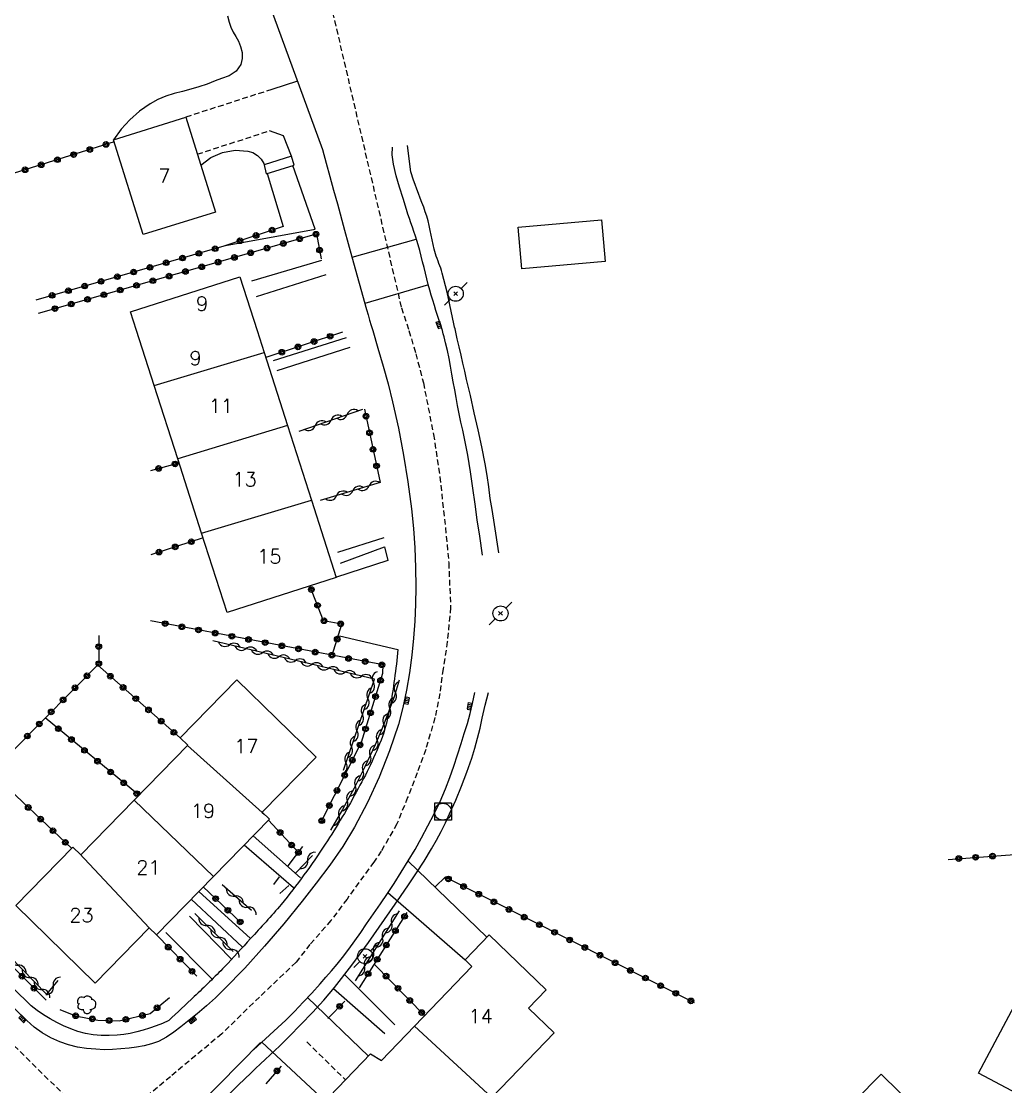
# Model space of a CAD drawing. Header units: millimetres. Extents: x 164000 to 165000, y 151998 to 153000.
# Drawn here: x 164316.8 to 164403.9, y 152104.2 to 152198.3 of the extents above; entities that cross this region are included whole.
import ezdxf
from ezdxf.enums import TextEntityAlignment as Align

# ---------------------------------------------------------------- set-up
doc = ezdxf.new("R2010")
doc.units = ezdxf.units.MM
doc.linetypes.add('DASHED', pattern=[0.75, 0.5, -0.25])
doc.layers.get('0').update_dxf_attribs({"linetype": 'CONTINUOUS'})
for name, color, linetype in [('W0001', 6, 'DASHED'), ('W0008', 7, 'CONTINUOUS'), ('W0014', 7, 'CONTINUOUS'), ('W0016', 2, 'CONTINUOUS'), ('W0017', 7, 'CONTINUOUS'), ('W0101', 7, 'CONTINUOUS'), ('W0104', 1, 'CONTINUOUS'), ('W0105', 7, 'CONTINUOUS'), ('W0112', 1, 'DASHED'), ('W0211', 2, 'CONTINUOUS'), ('W0214', 2, 'CONTINUOUS'), ('W0300', 7, 'CONTINUOUS'), ('W0310', 3, 'CONTINUOUS'), ('W0322', 7, 'CONTINUOUS'), ('W0323', 7, 'CONTINUOUS'), ('W0401', 7, 'CONTINUOUS'), ('W0420', 7, 'CONTINUOUS'), ('W0473', 7, 'CONTINUOUS'), ('W0991', 7, 'CONTINUOUS'), ('W1102', 7, 'CONTINUOUS')]:
    doc.layers.add(name, color=color, linetype=linetype)
doc.styles.get("Standard").update_dxf_attribs({"font": 'romans.shx', "width": 0.85})

# ---------------------------------------------------------------- blocks, each defined once
blk = doc.blocks.new('T473')
for p, q in [((0.500001, 0.500001), (1.000002, 1.000002)), ((-0.166667, 0.166667), (0.166667, -0.166667)), ((-0.166667, -0.166667), (0.166667, 0.166667)), ((-1.000002, -1.000002), (-0.500001, -0.500001))]:
    blk.add_line(p, q)
blk.add_ellipse((0, 0), major_axis=(0.471405, 0.471405), ratio=1, start_param=5.497787144, end_param=11.780972451)
blk = doc.blocks.new('T401')
for p, q in [((-0.3, 0.3), (0, 0.3)), ((-0.3, -0.25), (-0.3, 0.3)), ((-0.3, 0.15), (0, 0.15)), ((-0.3, 0), (0, 0)), ((0, 0.3), (0, -0.25)), ((-0.3, -0.15), (0, -0.15)), ((-0.3, -0.25), (-0.3, -0.3)), ((-0.3, -0.3), (0, -0.3)), ((0, -0.3), (0, -0.25))]:
    blk.add_line(p, q)
blk = doc.blocks.new('T300')
for p, q in [((-0.8, 0.514), (-0.857, 0.343)), ((-0.857, 0.343), (-0.857, 0.171)), ((-0.857, 0.171), (-0.743, 0.057)), ((-0.686, 0.629), (-0.8, 0.514)), ((-0.8, -0.057), (-0.743, 0.057)), ((-0.743, 0.057), (-0.686, 0.114)), ((-0.571, 0.686), (-0.686, 0.629)), ((-0.457, 0.686), (-0.571, 0.686)), ((-0.286, 0.629), (-0.457, 0.686)), ((-0.286, 0.629), (-0.171, 0.743)), ((-0.229, 0.571), (-0.286, 0.629)), ((-0.171, 0.743), (-0.057, 0.8)), ((-0.057, 0.8), (0.057, 0.8)), ((0.057, 0.8), (0.229, 0.743)), ((0.229, 0.743), (0.343, 0.629)), ((0.343, 0.629), (0.4, 0.514)), ((0.457, 0.457), (0.343, 0.457)), ((0.4, 0.514), (0.4, 0.457)), ((0.571, 0.4), (0.457, 0.457)), ((0.571, 0.4), (0.686, 0.286)), ((0.686, 0.286), (0.743, 0.171)), ((0.743, 0.057), (0.686, -0.171)), ((0.743, 0.171), (0.743, 0.057)), ((-0.8, -0.171), (-0.8, -0.057)), ((-0.8, -0.229), (-0.8, -0.171)), ((-0.743, -0.343), (-0.8, -0.229)), ((-0.686, -0.4), (-0.743, -0.343)), ((-0.514, -0.457), (-0.686, -0.4)), ((-0.4, -0.457), (-0.514, -0.457)), ((-0.4, -0.457), (-0.343, -0.457)), ((-0.343, -0.457), (-0.343, -0.4)), ((-0.343, -0.514), (-0.343, -0.457)), ((-0.286, -0.629), (-0.343, -0.514)), ((-0.171, -0.743), (-0.286, -0.629)), ((-0.057, -0.8), (-0.171, -0.743)), ((0.057, -0.8), (-0.057, -0.8)), ((0.171, -0.743), (0.057, -0.8)), ((0.229, -0.686), (0.171, -0.743)), ((0.286, -0.457), (0.229, -0.457)), ((0.286, -0.629), (0.229, -0.686)), ((0.457, -0.4), (0.286, -0.457)), ((0.343, -0.514), (0.286, -0.629)), ((0.343, -0.514), (0.343, -0.457)), ((0.571, -0.343), (0.457, -0.4)), ((0.629, -0.286), (0.571, -0.343)), ((0.686, -0.171), (0.629, -0.286))]:
    blk.add_line(p, q)
blk = doc.blocks.new('T420')
for p, q in [((0.75, 0.75), (-0.75, 0.75)), ((-0.75, 0.75), (-0.75, -0.75)), ((0.75, 0.75), (0.75, -0.75)), ((0.75, -0.75), (-0.75, -0.75))]:
    blk.add_line(p, q)
blk.add_ellipse((0, 0), major_axis=(-0.53, 0.53), ratio=1, start_param=3.926991, end_param=10.210176)
blk = doc.blocks.new('t323o')
at = {"color": 0, "linetype": 'Continuous'}
for radius in [0.25, 0.15]:
    blk.add_circle((0, 0), radius, dxfattribs=at)
blk = doc.blocks.new('t310o')
at = {"color": 0, "linetype": 'Continuous'}
for centre, start, end in [((-0.5, 0.375), 216.8699, 323.1304), ((0.5, -0.375), 36.8699, 143.1303)]:
    blk.add_arc(centre, 0.625, start, end, dxfattribs=at)
blk = doc.blocks.new('t322o')
at = {"color": 0, "linetype": 'Continuous'}
for radius in [0.25, 0.15]:
    blk.add_circle((0, 0), radius, dxfattribs=at)

msp = doc.modelspace()

# ---------------------------------------------------------------- linework, layer by layer
at = {"layer": 'W0001'}
for points in [[(164343.525, 152202.792), (164350.455, 152173.02), (164351.123, 152171), (164351.728, 152168.955), (164352.395, 152166.39), (164353.294, 152161.827), (164353.855, 152158.075), (164354.349, 152153.58), (164354.64, 152150.478), (164354.803, 152146.52), (164354.516, 152143.5), (164354.137, 152141.109), (164353.856, 152138.928), (164353.422, 152136.785), (164352.604, 152133.973), (164351.851, 152131.907), (164351.008, 152129.721), (164350.063, 152127.399), (164348.668, 152124.971), (164348.022, 152124.016), (164346.685, 152122.215), (164345.647, 152120.744), (164344.227, 152118.84), (164342.372, 152116.735), (164341.143, 152115.156), (164337.904, 152112.086), (164334.57, 152108.828), (164330.031, 152105.043), (164324.055, 152100.075)], [(164324.055, 152100.075), (164300.297, 152123.401), (164281.016, 152141.981)]]:
    msp.add_lwpolyline(points, dxfattribs=at)
at = {"layer": 'W0008'}
for points in [[(164331.794, 152218.81), (164335.893, 152207.7), (164343.471, 152187.016)], [(164343.471, 152187.016), (164343.801, 152185.816), (164344.131, 152184.616), (164344.461, 152183.416), (164344.792, 152182.216), (164345.438, 152179.876), (164346.083, 152177.536), (164346.731, 152175.197), (164347.381, 152172.858), (164347.512, 152172.393), (164347.645, 152171.928), (164347.78, 152171.464), (164347.917, 152171)], [(164354.074, 152171), (164353.939, 152171.449), (164353.799, 152171.897), (164353.656, 152172.344), (164353.512, 152172.79), (164353.369, 152173.237), (164353.229, 152173.684), (164353.093, 152174.133), (164352.963, 152174.584), (164352.829, 152175.082), (164352.701, 152175.581), (164352.578, 152176.081), (164352.457, 152176.581), (164352.335, 152177.082), (164352.21, 152177.581), (164352.078, 152178.08), (164351.939, 152178.575), (164351.82, 152178.969), (164351.694, 152179.362), (164351.565, 152179.752), (164351.432, 152180.142), (164351.299, 152180.531), (164351.167, 152180.92), (164351.038, 152181.311), (164350.914, 152181.704), (164350.597, 152182.697), (164350.273, 152183.692), (164349.98, 152184.699), (164349.754, 152185.722), (164349.635, 152186.547), (164349.663, 152187.234)], [(164347.917, 152171), (164348.383, 152169.437), (164348.845, 152167.872), (164349.282, 152166.299), (164349.673, 152164.714), (164350.184, 152162.366), (164350.639, 152160.005), (164351.03, 152157.633), (164351.345, 152155.249), (164351.517, 152153.521), (164351.635, 152151.789), (164351.703, 152150.054), (164351.723, 152148.319), (164351.701, 152146.812), (164351.64, 152145.307), (164351.532, 152143.804), (164351.372, 152142.305), (164351.163, 152140.761), (164350.912, 152139.221), (164350.594, 152137.692), (164350.186, 152136.183), (164349.397, 152133.837), (164348.485, 152131.537), (164347.452, 152129.287), (164346.302, 152127.096), (164345.265, 152125.382), (164344.126, 152123.737), (164342.922, 152122.14), (164341.691, 152120.57), (164340.048, 152118.549), (164338.353, 152116.573), (164336.6, 152114.647), (164334.788, 152112.776), (164334.012, 152112.025), (164333.213, 152111.297), (164332.393, 152110.595), (164331.552, 152109.918), (164330.946, 152109.44), (164330.331, 152108.964), (164329.684, 152108.526), (164328.99, 152108.165), (164328.354, 152107.934), (164327.698, 152107.775), (164327.036, 152107.663), (164326.374, 152107.572), (164325.643, 152107.49), (164324.908, 152107.44), (164324.171, 152107.428), (164323.434, 152107.464), (164322.628, 152107.545), (164321.823, 152107.664), (164321.027, 152107.846), (164320.252, 152108.111), (164319.461, 152108.478), (164318.708, 152108.918), (164317.998, 152109.426), (164317.34, 152109.999)], [(164357.618, 152151.163), (164357.387, 152152.822), (164357.167, 152154.276), (164356.973, 152155.657), (164356.767, 152157.087), (164356.577, 152158.512), (164356.458, 152159.252), (164356.324, 152159.989), (164356.18, 152160.725), (164356.028, 152161.458), (164355.872, 152162.191), (164355.716, 152162.923), (164355.564, 152163.656), (164355.417, 152164.391), (164355.288, 152165.082), (164355.165, 152165.775), (164355.045, 152166.468), (164354.925, 152167.16), (164354.801, 152167.853), (164354.669, 152168.544), (164354.525, 152169.233), (164354.366, 152169.919), (164354.297, 152170.191), (164354.226, 152170.461), (164354.152, 152170.731), (164354.074, 152171)], [(164340.235, 152110.026), (164341.012, 152110.82), (164341.779, 152111.624), (164342.536, 152112.438), (164343.282, 152113.262), (164343.787, 152113.831), (164344.286, 152114.405), (164344.775, 152114.987), (164345.251, 152115.581), (164345.803, 152116.309), (164346.336, 152117.05), (164346.86, 152117.798), (164347.381, 152118.547), (164347.999, 152119.436), (164348.612, 152120.328), (164349.217, 152121.227), (164349.808, 152122.134), (164350.437, 152123.124), (164351.056, 152124.121), (164351.658, 152125.129), (164352.235, 152126.152), (164352.806, 152127.217), (164353.358, 152128.294), (164353.881, 152129.385), (164354.366, 152130.493), (164354.751, 152131.484), (164355.099, 152132.488), (164355.424, 152133.499), (164355.741, 152134.512), (164356.016, 152135.386), (164356.286, 152136.263), (164356.534, 152137.148), (164356.739, 152138.044), (164356.96, 152138.999)], [(164317.34, 152109.999), (164288.189, 152138.341)], [(164337.38, 152107.431), (164340.235, 152110.026)], [(164231.595, 152000), (164337.997, 152108.057)]]:
    msp.add_lwpolyline(points, dxfattribs=at)
at = {"layer": 'W0014'}
for points in [[(164355.229, 152171), (164355.195, 152171.148), (164355.161, 152171.295), (164355.127, 152171.443), (164355.094, 152171.591), (164354.968, 152172.154), (164354.848, 152172.719), (164354.731, 152173.284), (164354.612, 152173.849), (164354.49, 152174.413), (164354.361, 152174.976), (164354.221, 152175.537), (164354.069, 152176.094), (164354.003, 152176.31), (164353.93, 152176.523), (164353.853, 152176.734), (164353.773, 152176.944), (164353.693, 152177.154), (164353.616, 152177.366), (164353.542, 152177.578), (164353.476, 152177.793), (164353.363, 152178.205), (164353.264, 152178.619), (164353.173, 152179.035), (164353.087, 152179.452), (164353, 152179.869), (164352.909, 152180.285), (164352.808, 152180.7), (164352.694, 152181.11), (164352.565, 152181.517), (164352.425, 152181.921), (164352.276, 152182.321), (164352.122, 152182.718), (164351.968, 152183.116), (164351.816, 152183.514), (164351.67, 152183.915), (164351.534, 152184.319), (164351.295, 152185.05), (164350.994, 152187.362), (164350.994, 152187.362), (164350.994, 152187.362)], [(164343.39, 152177.2), (164337.188, 152175.366)], [(164337.646, 152174.018), (164343.795, 152175.96)], [(164359.072, 152151.371), (164358.683, 152153.859), (164358.48, 152155.181), (164358.31, 152156.164), (164358.186, 152157.183), (164358.039, 152158.2), (164357.871, 152159.213), (164357.579, 152160.732), (164357.246, 152162.242), (164356.895, 152163.748), (164356.55, 152165.254), (164356.388, 152165.973), (164356.224, 152166.691), (164356.059, 152167.41), (164355.893, 152168.128), (164355.727, 152168.846), (164355.561, 152169.564), (164355.394, 152170.282), (164355.229, 152171)], [(164345.574, 152170.351), (164339.129, 152168.328)], [(164339.48, 152167.465), (164345.925, 152169.542)], [(164348.891, 152152.687), (164344.792, 152151.393)], [(164345.062, 152150.449), (164348.972, 152151.878)], [(164317.718, 152111.293), (164289.429, 152139.042)], [(164334.994, 152103.266), (164336.061, 152104.316), (164337.134, 152105.36), (164337.557, 152105.766), (164337.984, 152106.169), (164338.412, 152106.569), (164338.842, 152106.969), (164339.27, 152107.369), (164339.695, 152107.773), (164340.116, 152108.182), (164340.532, 152108.596), (164341.566, 152109.652), (164342.589, 152110.721), (164343.589, 152111.812), (164344.55, 152112.938), (164346.084, 152114.891), (164347.547, 152116.897), (164348.968, 152118.932), (164350.374, 152120.974), (164351.086, 152122.01), (164351.79, 152123.051), (164352.474, 152124.105), (164353.125, 152125.181), (164353.553, 152125.941), (164353.959, 152126.712), (164354.347, 152127.493), (164354.716, 152128.282), (164355.255, 152129.496), (164355.768, 152130.722), (164356.248, 152131.962), (164356.685, 152133.217), (164356.955, 152134.089), (164357.196, 152134.97), (164357.411, 152135.857), (164357.602, 152136.75), (164357.871, 152137.877), (164358.144, 152139.012)], [(164341.542, 152122.615), (164337.352, 152126.332)], [(164336.567, 152125.529), (164340.928, 152121.775)], [(164337.107, 152117.253), (164332.54, 152121.408)], [(164331.873, 152120.725), (164336.41, 152116.491)], [(164349.862, 152109.621), (164345.405, 152114.118)], [(164344.451, 152112.832), (164348.999, 152108.866)], [(164329.88, 152109.999), (164329.326, 152109.757), (164328.763, 152109.536), (164328.192, 152109.338), (164327.614, 152109.163), (164327.051, 152109.01), (164326.482, 152108.875), (164325.905, 152108.769), (164325.322, 152108.704), (164324.619, 152108.674), (164323.916, 152108.686), (164323.213, 152108.748), (164322.518, 152108.866), (164321.858, 152109.041), (164321.217, 152109.271), (164320.593, 152109.541), (164319.983, 152109.837), (164319.389, 152110.157), (164318.813, 152110.507), (164318.255, 152110.886), (164317.718, 152111.293)]]:
    msp.add_lwpolyline(points, dxfattribs=at)
msp.add_lwpolyline([(164350.132, 152142.817, -0.020578), (164349.835, 152140.202, -0.040032), (164348.891, 152135.428, -0.042326), (164346.626, 152130.52, -0.024855), (164343.714, 152125.585, -0.025085), (164339.83, 152120.273, -0.013673), (164337.107, 152117.253, -0.007727), (164334.815, 152114.745, -0.009449), (164332.145, 152112.129, -0.005115), (164329.88, 152109.999)], format="xyb", dxfattribs=at)
at = {"layer": 'W0016'}
for points in [[(164346.101, 152177.485), (164351.771, 152179.086)], [(164352.844, 152175.047), (164347.235, 152173.388)]]:
    msp.add_lwpolyline(points, dxfattribs=at)
at = {"layer": 'W0017'}
for points in [[(164341.257, 152193.058), (164338.994, 152192.329)], [(164348.972, 152151.878), (164349.242, 152150.665), (164344.63, 152149.182)], [(164344.981, 152144.031), (164350.132, 152142.817)], [(164358.013, 152117.388), (164351.009, 152124.121)], [(164349.263, 152121.328), (164356.079, 152115.378)], [(164335.435, 152115.424), (164331.713, 152119.221)], [(164329.637, 152117.792), (164333.725, 152113.677)], [(164347.535, 152106.86), (164342.142, 152112.051)], [(164338.103, 152108.088), (164343.708, 152102.884)]]:
    msp.add_lwpolyline(points, dxfattribs=at)
at = {"layer": 'W0101'}
for points in [[(164324.999, 152187.879), (164331.39, 152189.875), (164334.008, 152181.49), (164327.616, 152179.495), (164324.999, 152187.879)], [(164408.326, 152118.197), (164417.144, 152113.504), (164410.308, 152100.656), (164401.49, 152105.348), (164408.326, 152118.197)]]:
    msp.add_lwpolyline(points, close=True, dxfattribs=at)
for points in [[(164326.509, 152172.67), (164336.163, 152175.771), (164337.695, 152171)], [(164327.045, 152171), (164326.509, 152172.67)], [(164328.607, 152166.139), (164327.045, 152171)], [(164337.695, 152171), (164338.318, 152169.062)], [(164338.318, 152169.062), (164340.391, 152162.608)], [(164330.69, 152159.653), (164328.607, 152166.139)], [(164340.391, 152162.608), (164342.513, 152156.004)], [(164332.795, 152153.099), (164330.69, 152159.653)], [(164342.513, 152156.004), (164344.702, 152149.187), (164335.048, 152146.086), (164332.795, 152153.099)], [(164338.149, 152128.419), (164342.91, 152133.292), (164335.911, 152140.13), (164330.896, 152134.997)], [(164330.896, 152134.997), (164331.56, 152134.348)], [(164331.56, 152134.348), (164326.823, 152129.5)], [(164326.823, 152129.5), (164322.098, 152124.664)], [(164333.833, 152122.731), (164338.784, 152127.799), (164338.149, 152128.419)], [(164338.142, 152128.411), (164338.318, 152128.254)], [(164322.098, 152124.664), (164321.419, 152125.328), (164316.373, 152120.163), (164323.381, 152113.315), (164328.149, 152118.194)], [(164328.149, 152118.194), (164328.789, 152117.569), (164333.833, 152122.731)], [(164351.615, 152109.511), (164356.693, 152114.788), (164356.079, 152115.378), (164358.208, 152117.591), (164363.264, 152112.725), (164361.703, 152111.104)], [(164361.703, 152111.104), (164363.962, 152108.93), (164358.446, 152103.199)], [(164344.773, 152101.155), (164343.356, 152102.518), (164347.735, 152107.068), (164348.704, 152106.487), (164351.615, 152109.511)]]:
    msp.add_lwpolyline(points, dxfattribs=at)
at = {"layer": 'W0104'}
for points in [[(164368.469, 152177.119), (164361.107, 152176.472), (164360.783, 152180.156), (164368.145, 152180.803), (164368.469, 152177.119)], [(164388.317, 152100.641), (164391.499, 152097.513), (164396.056, 152102.149), (164392.874, 152105.277), (164388.317, 152100.641)]]:
    msp.add_lwpolyline(points, close=True, dxfattribs=at)
at = {"layer": 'W0105'}
msp.add_lwpolyline([(164338.293, 152185.776), (164338.509, 152184.859), (164340.963, 152185.641), (164340.747, 152186.423), (164338.32, 152185.663)], dxfattribs=at)
at = {"layer": 'W0112'}
for points in [[(164338.994, 152192.329), (164331.39, 152189.875)], [(164332.409, 152186.611), (164338.779, 152188.661)], [(164342.096, 152108.111), (164345.513, 152104.759)]]:
    msp.add_lwpolyline(points, dxfattribs=at)
at = {"layer": 'W0211'}
for points in [[(164335.081, 152198.837), (164335.219, 152198.261), (164335.378, 152197.819), (164335.594, 152197.4), (164335.828, 152196.995), (164336.044, 152196.586), (164336.239, 152196.111), (164336.367, 152195.602), (164336.39, 152195.067), (164336.271, 152194.54), (164335.847, 152193.933), (164335.215, 152193.54), (164334.557, 152193.306), (164333.979, 152193.084), (164333.278, 152192.784), (164332.556, 152192.544), (164331.825, 152192.342), (164331.092, 152192.155), (164330.355, 152191.955), (164329.625, 152191.721), (164328.912, 152191.429), (164328.235, 152191.061), (164327.299, 152190.404), (164326.441, 152189.648), (164325.672, 152188.803), (164324.999, 152187.879)], [(164332.716, 152185.627), (164333.614, 152186.312), (164334.65, 152186.765), (164335.764, 152186.958), (164336.891, 152186.881), (164337.332, 152186.741), (164337.727, 152186.5), (164338.054, 152186.172), (164338.293, 152185.776)], [(164338.6, 152184.888), (164339.992, 152180.22)]]:
    msp.add_lwpolyline(points, dxfattribs=at)
at = {"layer": 'W0214'}
for points in [[(164340.747, 152186.423), (164340.019, 152188.23), (164338.779, 152188.661)], [(164342.824, 152179.978), (164340.868, 152185.611)], [(164334.898, 152178.514), (164342.824, 152179.978)]]:
    msp.add_lwpolyline(points, dxfattribs=at)
at = {"layer": 'W0310'}
for points in [[(164341.421, 152162.099), (164347.031, 152164.067)], [(164348.568, 152157.568), (164343.282, 152155.977)], [(164345.332, 152132.138), (164348.082, 152140.175), (164333.79, 152143.572)], [(164350.267, 152140.094), (164349.802, 152138.64), (164349.292, 152137.201), (164348.736, 152135.78), (164348.136, 152134.377), (164347.235, 152132.443), (164346.274, 152130.539), (164345.252, 152128.666), (164344.172, 152126.826)], [(164320.091, 152113.558), (164319.066, 152112.345), (164307.093, 152124.615), (164313.619, 152130.682)], [(164342.581, 152124.588), (164341.125, 152123.078)], [(164337.188, 152119.734), (164334.599, 152121.999)], [(164340.505, 152121.945), (164339.696, 152121.244)], [(164332.199, 152119.464), (164335.57, 152116.12)], [(164346.383, 152113.531), (164350.294, 152119.707)]]:
    msp.add_lwpolyline(points, dxfattribs=at)
at = {"layer": 'W0322'}
msp.add_lwpolyline([(164339.992, 152180.22), (164334.761, 152178.468)], dxfattribs=at)
at = {"layer": 'W0323'}
for points in [[(164325.059, 152187.685), (164315.75, 152184.77)], [(164318.382, 152172.532), (164342.959, 152179.546), (164343.363, 152177.362)], [(164334.761, 152178.468), (164318.129, 152173.706)], [(164345.251, 152170.863), (164338.459, 152168.622)], [(164347.192, 152164.067), (164348.568, 152157.568)], [(164328.314, 152158.636), (164330.801, 152159.309)], [(164332.931, 152152.678), (164328.295, 152151.188)], [(164344.34, 152142.295), (164345.197, 152145.056), (164343.579, 152145.352), (164342.364, 152148.436)], [(164343.336, 152127.527), (164346.923, 152134.619), (164348.81, 152140.714), (164348.837, 152141.442), (164328.281, 152145.342)], [(164323.69, 152144.061), (164323.704, 152141.55), (164306.553, 152124.21), (164319.039, 152111.805)], [(164323.598, 152141.442), (164330.896, 152134.997)], [(164327.232, 152129.919), (164318.972, 152136.766)], [(164314.185, 152131.926), (164321.316, 152125.222)], [(164341.353, 152124.875), (164338.711, 152127.724)], [(164398.795, 152124.256), (164410.538, 152125.127), (164423.643, 152126.071), (164423.32, 152100.587), (164413.261, 152091.526)], [(164340.451, 152123.671), (164341.745, 152125.397)], [(164336.244, 152118.682), (164332.942, 152121.818)], [(164339.183, 152122.026), (164339.669, 152122.7)], [(164376.374, 152111.579), (164354.312, 152122.673), (164353.476, 152121.864)], [(164350.941, 152119.545), (164346.707, 152112.884)], [(164332.361, 152113.936), (164328.789, 152117.569)], [(164348.054, 152115.003), (164352.511, 152110.443)], [(164320.252, 152110.969), (164321.655, 152110.43), (164323.623, 152110.053), (164325.511, 152109.972), (164328.235, 152110.619), (164329.96, 152112.048)], [(164345.439, 152111.725), (164343.956, 152110.187)], [(164339.83, 152105.981), (164338.482, 152104.416)]]:
    msp.add_lwpolyline(points, dxfattribs=at)
at = {"layer": 'W1102'}
for points in [[(164328.607, 152166.139), (164338.318, 152169.062)], [(164340.391, 152162.608), (164330.69, 152159.653)], [(164332.795, 152153.099), (164342.513, 152156.004)], [(164331.53, 152134.317), (164338.142, 152128.411)], [(164326.823, 152129.5), (164333.833, 152122.731)], [(164328.15, 152118.193), (164322.005, 152124.776)], [(164358.446, 152103.199), (164351.615, 152109.511)]]:
    msp.add_lwpolyline(points, dxfattribs=at)

# ---------------------------------------------------------------- block references
at = {"layer": 'W0300'}
msp.add_blockref('T300', (164322.679, 152111.401), dxfattribs=at)
at = {"layer": 'W0310'}
for p, rotation in [((164344.252, 152163.092), 19.33910558823023), ((164345.668, 152163.589), 19.33910558823023), ((164342.837, 152162.595), 19.33910558823023), ((164347.591, 152157.274), 196.7528670515641), ((164344.718, 152156.41), 196.7528670515641), ((164346.155, 152156.842), 196.7528670515641), ((164335.249, 152143.225), 166.6269912215833), ((164336.708, 152142.879), 166.6269912215833), ((164338.168, 152142.532), 166.6269912215833), ((164339.627, 152142.185), 166.6269912215833), ((164341.086, 152141.838), 166.6269912215833), ((164342.546, 152141.491), 166.6269912215833), ((164344.005, 152141.144), 166.6269912215833), ((164345.464, 152140.797), 166.6269912215833), ((164346.924, 152140.45), 166.6269912215833), ((164347.982, 152139.882), 71.10485229645103), ((164349.92, 152139.009), 252.2857597541303), ((164347.496, 152138.463), 71.10485229645103), ((164347.011, 152137.044), 71.10485229645103), ((164349.43, 152137.592), 250.470262880125), ((164348.897, 152136.19), 248.654767862287), ((164346.525, 152135.625), 71.10485229645103), ((164346.039, 152134.205), 71.10485229645103), ((164348.32, 152134.806), 246.8392747026959), ((164347.7, 152133.44), 245.0237777276703), ((164345.553, 152132.786), 71.10485229645103), ((164347.055, 152132.086), 243.2082770838517), ((164346.379, 152130.747), 243.2082770838517), ((164345.667, 152129.426), 241.3927786518535), ((164344.932, 152128.119), 239.5772824304659), ((164342.166, 152124.157), 226.0416112281746), ((164335.728, 152121.011), 138.8140654329301), ((164336.857, 152120.023), 138.8140654329301), ((164333.264, 152118.408), 315.2301031866667), ((164349.593, 152118.601), 57.65850557749285), ((164334.329, 152117.351), 315.2301031866667), ((164348.791, 152117.333), 57.65850557749285), ((164335.393, 152116.295), 315.2301031866667), ((164347.988, 152116.066), 57.65850557749285), ((164316.583, 152114.889), 134.2989740092588), ((164347.186, 152114.799), 57.65850557749285), ((164317.631, 152113.815), 134.2989740092588), ((164318.678, 152112.742), 134.2989740092588), ((164319.676, 152113.067), 229.8207832228798)]:
    msp.add_blockref('t310o', p, dxfattribs=dict(at, rotation=rotation))
at = {"layer": 'W0322', "rotation": 198.5235117287599}
for p in [(164339.027, 152179.897), (164336.183, 152178.944), (164337.605, 152179.421)]:
    msp.add_blockref('t322o', p, dxfattribs=at)
at = {"layer": 'W0323'}
for p, rotation in [((164324.339, 152187.46), 197.3879846184302), ((164321.476, 152186.564), 197.3879846184302), ((164322.908, 152187.012), 197.3879846184302), ((164318.613, 152185.667), 197.3879846184302), ((164320.045, 152186.115), 197.3879846184302), ((164317.182, 152185.219), 197.3879846184302), ((164341.46, 152179.119), 15.928238340748), ((164342.903, 152179.53), 15.928238340748), ((164333.992, 152178.248), 195.9761931550033), ((164338.575, 152178.295), 15.928238340748), ((164340.018, 152178.707), 15.928238340748), ((164343.221, 152178.128), 280.4914892219165), ((164331.108, 152177.422), 195.9761931550033), ((164332.55, 152177.835), 195.9761931550033), ((164335.691, 152177.472), 15.928238340748), ((164337.133, 152177.884), 15.928238340748), ((164326.782, 152176.183), 195.9761931550033), ((164328.224, 152176.596), 195.9761931550033), ((164329.666, 152177.009), 195.9761931550033), ((164331.363, 152176.237), 15.928238340748), ((164332.806, 152176.649), 15.928238340748), ((164334.248, 152177.06), 15.928238340748), ((164323.898, 152175.358), 195.9761931550033), ((164325.34, 152175.77), 195.9761931550033), ((164328.479, 152175.414), 15.928238340748), ((164329.921, 152175.825), 15.928238340748), ((164321.013, 152174.532), 195.9761931550033), ((164322.456, 152174.945), 195.9761931550033), ((164325.594, 152174.591), 15.928238340748), ((164327.036, 152175.002), 15.928238340748), ((164319.571, 152174.119), 195.9761931550033), ((164321.267, 152173.356), 15.928238340748), ((164322.709, 152173.767), 15.928238340748), ((164324.151, 152174.179), 15.928238340748), ((164319.824, 152172.944), 15.928238340748), ((164344.157, 152170.502), 198.2589968882427), ((164341.308, 152169.562), 198.2589968882427), ((164342.733, 152170.032), 198.2589968882427), ((164339.884, 152169.092), 198.2589968882427), ((164347.325, 152163.438), 281.9485557009096), ((164347.636, 152161.971), 281.9485557009096), ((164347.947, 152160.503), 281.9485557009096), ((164330.439, 152159.211), 15.14421519073491), ((164328.991, 152158.819), 15.14421519073491), ((164348.257, 152159.036), 281.9485557009096), ((164330.455, 152151.882), 197.8211320390604), ((164331.883, 152152.341), 197.8211320390604), ((164329.027, 152151.423), 197.8211320390604), ((164342.492, 152148.111), 111.4979891014467), ((164343.042, 152146.715), 111.4979891014467), ((164329.572, 152145.097), 169.2580367728023), ((164343.613, 152145.346), 169.6111730168103), ((164345.089, 152145.075), 169.6111730168103), ((164331.046, 152144.817), 169.2580367728023), ((164332.519, 152144.538), 169.2580367728023), ((164333.993, 152144.258), 169.2580367728023), ((164335.467, 152143.979), 169.2580367728023), ((164336.941, 152143.699), 169.2580367728023), ((164338.414, 152143.419), 169.2580367728023), ((164344.785, 152143.728), 72.75410839195376), ((164323.695, 152143.061), 270.331174784621), ((164339.888, 152143.14), 169.2580367728023), ((164341.362, 152142.86), 169.2580367728023), ((164342.835, 152142.581), 169.2580367728023), ((164344.309, 152142.301), 169.2580367728023), ((164323.704, 152141.561), 270.331174784621), ((164345.783, 152142.021), 169.2580367728023), ((164347.257, 152141.742), 169.2580367728023), ((164348.73, 152141.462), 169.2580367728023), ((164322.657, 152140.491), 225.3135793304371), ((164324.722, 152140.449), 318.5513730443137), ((164321.602, 152139.425), 225.3135793304371), ((164325.846, 152139.456), 318.5513730443137), ((164348.614, 152140.081), 72.7904414167791), ((164326.971, 152138.464), 318.5513730443137), ((164348.171, 152138.648), 72.7904414167791), ((164320.547, 152138.358), 225.3135793304371), ((164328.095, 152137.471), 318.5513730443137), ((164319.492, 152137.292), 225.3135793304371), ((164347.727, 152137.215), 72.7904414167791), ((164318.438, 152136.225), 225.3135793304371), ((164320.127, 152135.809), 140.3433606976579), ((164329.219, 152136.478), 318.5513730443137), ((164347.283, 152135.783), 72.7904414167791), ((164317.383, 152135.159), 225.3135793304371), ((164321.282, 152134.851), 140.3433606976579), ((164330.344, 152135.485), 318.5513730443137), ((164322.437, 152133.894), 140.3433606976579), ((164346.795, 152134.367), 63.17412554438275), ((164323.592, 152132.937), 140.3433606976579), ((164346.118, 152133.029), 63.17412554438275), ((164324.746, 152131.979), 140.3433606976579), ((164325.901, 152131.022), 140.3433606976579), ((164345.441, 152131.69), 63.17412554438275), ((164327.056, 152130.065), 140.3433606976579), ((164344.764, 152130.352), 63.17412554438275), ((164344.088, 152129.013), 63.17412554438275), ((164317.464, 152128.844), 316.7701931814101), ((164318.556, 152127.816), 316.7701931814101), ((164343.411, 152127.675), 63.17412554438275), ((164319.649, 152126.789), 316.7701931814101), ((164339.731, 152126.624), 132.8450579723651), ((164320.742, 152125.761), 316.7701931814101), ((164340.751, 152125.524), 132.8450579723651), ((164341.351, 152124.871), 53.13009704011871), ((164401.227, 152124.436), 4.243202698651559), ((164402.723, 152124.547), 4.243202698651559), ((164399.731, 152124.325), 4.243202698651559), ((164354.612, 152122.522), 153.3054649144811), ((164355.952, 152121.848), 153.3054649144811), ((164334.029, 152120.785), 136.4750184073006), ((164357.293, 152121.174), 153.3054649144811), ((164335.117, 152119.752), 136.4750184073006), ((164358.633, 152120.5), 153.3054649144811), ((164359.973, 152119.826), 153.3054649144811), ((164336.204, 152118.719), 136.4750184073006), ((164350.73, 152119.214), 237.5588376108551), ((164361.313, 152119.153), 153.3054649144811), ((164349.926, 152117.948), 237.5588376108551), ((164362.653, 152118.479), 153.3054649144811), ((164363.993, 152117.805), 153.3054649144811), ((164365.333, 152117.131), 153.3054649144811), ((164329.841, 152116.499), 134.5118046656888), ((164349.121, 152116.682), 237.5588376108551), ((164366.673, 152116.457), 153.3054649144811), ((164330.892, 152115.429), 134.5118046656888), ((164348.316, 152115.416), 237.5588376108551), ((164368.014, 152115.783), 153.3054649144811), ((164369.354, 152115.109), 153.3054649144811), ((164316.911, 152113.92), 315.1862245403843), ((164331.944, 152114.36), 134.5118046656888), ((164347.512, 152114.15), 237.5588376108551), ((164349.102, 152113.93), 314.3426571579241), ((164370.694, 152114.436), 153.3054649144811), ((164372.034, 152113.762), 153.3054649144811), ((164373.374, 152113.088), 153.3054649144811), ((164317.975, 152112.863), 315.1862245403843), ((164350.151, 152112.858), 314.3426571579241), ((164374.714, 152112.414), 153.3054649144811), ((164328.854, 152111.132), 39.62898499801375), ((164344.998, 152111.267), 226.0230342556461), ((164351.199, 152111.785), 314.3426571579241), ((164376.054, 152111.74), 153.3054649144811), ((164321.652, 152110.431), 338.9624917112216), ((164327.558, 152110.458), 13.36694291718876), ((164352.247, 152110.712), 314.3426571579241), ((164323.125, 152110.148), 349.1436051119285), ((164324.615, 152110.01), 357.5459592394907), ((164326.098, 152110.111), 13.36694291718876), ((164339.461, 152105.553), 229.2363911793085)]:
    msp.add_blockref('t323o', p, dxfattribs=dict(at, rotation=rotation))
at = {"layer": 'W0401'}
for p, rotation in [((164353.907, 152171.564), 17.17556615959491), ((164350.806, 152138.314), 168.0647585108233), ((164356.631, 152137.775), 347.768840451347), ((164317.043, 152110.241), 45.80616187715761), ((164331.929, 152110.133), 128.5983818637372)]:
    msp.add_blockref('T401', p, dxfattribs=dict(at, rotation=rotation))
at = {"layer": 'W0420'}
msp.add_blockref('T420', (164354.123, 152128.471), dxfattribs=at)
at = {"layer": 'W0473'}
for p in [(164355.255, 152174.261), (164359.22, 152145.999), (164347.246, 152115.689)]:
    msp.add_blockref('T473', p, dxfattribs=at)

# ---------------------------------------------------------------- texts
at = {"layer": 'W0991'}
for s, p in [('7', (164329.503, 152184.685)), ('9', (164332.833, 152173.385)), ('9', (164332.254, 152168.57)), ('11', (164334.504, 152164.358)), ('13', (164336.593, 152157.854)), ('15', (164338.78, 152151.045)), ('17', (164336.745, 152134.271)), ('19', (164332.908, 152128.539)), ('21', (164328.083, 152123.534)), ('23', (164322.165, 152119.321)), ('14', (164357.453, 152110.395))]:
    msp.add_text(s, height=1.25, dxfattribs=at).set_placement(p, align=Align.MIDDLE_CENTER)

doc.saveas('drawing.dxf')
